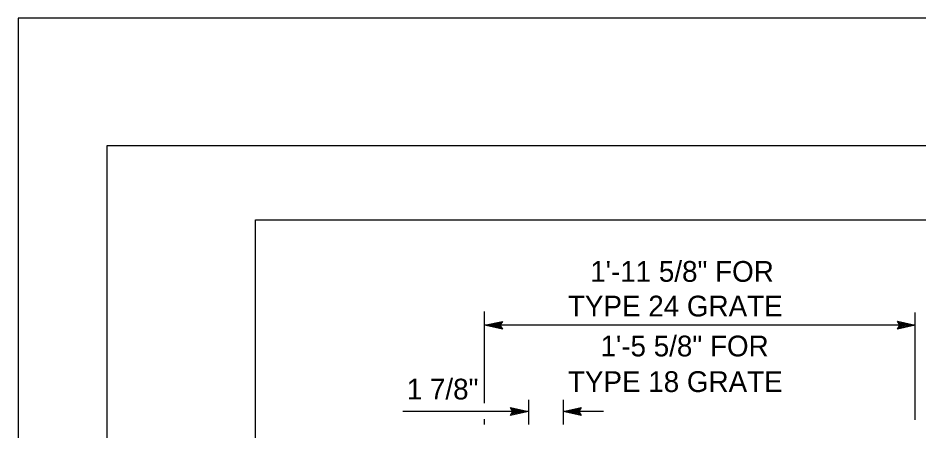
# Model space of a CAD drawing. Extents: x -894 to 866, y -472 to 714.
# Drawn here: x -894 to -590.7, y 574.4 to 713.6 of the extents above; entities that cross this region are included whole.
import ezdxf

# ---------------------------------------------------------------- set-up
doc = ezdxf.new("R2010")
doc.units = 0
for name, color, linetype in [('border_PLOTTING-ELEMENTS', 7, 'Continuous'), ('border_rw_22x34_Cut_Lines', 7, 'Continuous'), ('border_SHEET', 7, 'Continuous'), ('df_DETAIL-anno', 7, 'Continuous')]:
    doc.layers.add(name, color=color, linetype=linetype)

msp = doc.modelspace()

# ---------------------------------------------------------------- linework, layer by layer
at = {"layer": 'border_PLOTTING-ELEMENTS'}
for points in [[(-894.04, -472.44), (865.96, -472.44), (865.96, 713.56), (-894.04, 713.56)], [(-864.04, 670.56), (835.96, 670.56), (835.96, -429.44), (-864.04, -429.44)]]:
    msp.add_lwpolyline(points, close=True, dxfattribs=at)
at = {"layer": 'border_rw_22x34_Cut_Lines'}
msp.add_lwpolyline([(-864.04, 670.56), (835.96, 670.56), (835.96, -429.44), (-864.04, -429.44)], close=True, dxfattribs=at)
at = {"layer": 'border_SHEET'}
for p, q in [((-814.04, 645.56), (810.96, 645.56)), ((-814.04, -404.44), (-814.04, 645.56))]:
    msp.add_line(p, q, dxfattribs=at)
at = {"layer": 'df_DETAIL-anno'}
for p, q in [((-736.97, 586.19), (-736.97, 614.68)), ((-591.97, 578.11), (-591.97, 614.36)), ((-736.97, 610.01), (-730.97, 611.34)), ((-736.97, 610.01), (-730.97, 611.34)), ((-591.97, 610.01), (-736.97, 610.01)), ((-730.97, 608.67), (-736.97, 610.01)), ((-736.97, 610.01), (-736.97, 610.01)), ((-730.97, 608.67), (-736.97, 610.01)), ((-736.97, 610.01), (-736.97, 610.01)), ((-731.18, 609.02), (-735.59, 610.01)), ((-731.18, 609.02), (-735.59, 610.01)), ((-735.57, 610.01), (-731.2, 610.98)), ((-735.57, 610.01), (-731.2, 610.98)), ((-734.2, 610), (-731.38, 610.63)), ((-734.2, 610), (-731.38, 610.63)), ((-731.42, 609.38), (-734.2, 610)), ((-731.42, 609.38), (-734.2, 610)), ((-732.82, 610), (-731.61, 610.27)), ((-732.82, 610), (-731.61, 610.27)), ((-731.59, 609.73), (-732.82, 610)), ((-731.59, 609.73), (-732.82, 610)), ((-730.97, 611.34), (-731.77, 610.01)), ((-730.97, 611.34), (-731.77, 610.01)), ((-731.77, 610.01), (-730.97, 608.67)), ((-731.77, 610.01), (-730.97, 608.67)), ((-730.97, 611.34), (-730.97, 611.34)), ((-730.97, 611.34), (-730.97, 611.34)), ((-597.17, 610.01), (-597.97, 611.35)), ((-597.97, 611.35), (-597.97, 611.35)), ((-597.97, 611.35), (-591.97, 610.01)), ((-591.97, 610.01), (-597.97, 608.68)), ((-597.97, 608.68), (-597.17, 610.01)), ((-597.75, 610.99), (-593.35, 610.01)), ((-593.36, 610), (-597.73, 609.04)), ((-594.73, 610.01), (-597.55, 609.38)), ((-597.52, 610.63), (-594.73, 610.01)), ((-597.34, 610.28), (-596.11, 610.01)), ((-596.11, 610.01), (-597.32, 609.74)), ((-591.97, 610.01), (-591.97, 610.01)), ((-730.97, 608.67), (-730.97, 608.67)), ((-730.97, 608.67), (-730.97, 608.67)), ((-597.97, 608.68), (-597.97, 608.68)), ((-736.97, 583.73), (-736.97, 586.19)), ((-722.04, 576.6), (-722.04, 584.92)), ((-710.35, 576.6), (-710.35, 584.92)), ((-722.22, 580.99), (-764.53, 580.99)), ((-727.42, 580.99), (-728.22, 582.33)), ((-728.22, 582.33), (-728.22, 582.33)), ((-728.22, 582.33), (-722.22, 580.99)), ((-722.22, 580.99), (-728.22, 579.66)), ((-728.22, 579.66), (-727.42, 580.99)), ((-728.22, 579.66), (-728.22, 579.66)), ((-728.01, 581.97), (-723.6, 580.99)), ((-723.61, 580.98), (-727.99, 580.01)), ((-724.98, 580.99), (-727.81, 580.36)), ((-727.77, 581.61), (-724.98, 580.99)), ((-727.6, 581.26), (-726.37, 580.99)), ((-726.37, 580.99), (-727.57, 580.72)), ((-722.22, 580.99), (-722.22, 580.99)), ((-710.47, 580.99), (-704.47, 582.32)), ((-710.47, 580.99), (-704.47, 582.32)), ((-696.9, 580.99), (-710.47, 580.99)), ((-704.47, 579.65), (-710.47, 580.99)), ((-710.47, 580.99), (-710.47, 580.99)), ((-704.47, 579.65), (-710.47, 580.99)), ((-710.47, 580.99), (-710.47, 580.99)), ((-704.69, 580), (-709.09, 580.98)), ((-704.69, 580), (-709.09, 580.98)), ((-709.08, 580.99), (-704.71, 581.96)), ((-709.08, 580.99), (-704.71, 581.96)), ((-707.71, 580.98), (-704.88, 581.61)), ((-707.71, 580.98), (-704.88, 581.61)), ((-704.92, 580.36), (-707.71, 580.98)), ((-704.92, 580.36), (-707.71, 580.98)), ((-706.33, 580.98), (-705.12, 581.25)), ((-706.33, 580.98), (-705.12, 581.25)), ((-705.1, 580.71), (-706.33, 580.98)), ((-705.1, 580.71), (-706.33, 580.98)), ((-704.47, 582.32), (-705.27, 580.99)), ((-704.47, 582.32), (-705.27, 580.99)), ((-705.27, 580.99), (-704.47, 579.65)), ((-705.27, 580.99), (-704.47, 579.65)), ((-704.47, 582.32), (-704.47, 582.32)), ((-704.47, 582.32), (-704.47, 582.32)), ((-704.47, 579.65), (-704.47, 579.65)), ((-704.47, 579.65), (-704.47, 579.65)), ((-736.97, 576.6), (-736.97, 578.38))]:
    msp.add_line(p, q, dxfattribs=at)

# ---------------------------------------------------------------- texts
for s, p in [('1\'-11 5/8" FOR', (-701.39, 624.67)), ('TYPE 24 GRATE', (-708.89, 612.99)), ('1\'-5 5/8" FOR', (-697.92, 599.53)), ('TYPE 18 GRATE', (-708.89, 587.53)), ('1 7/8"', (-763.16, 585.01))]:
    msp.add_text(s, height=7, dxfattribs=at).set_placement(p)

doc.saveas('drawing.dxf')
